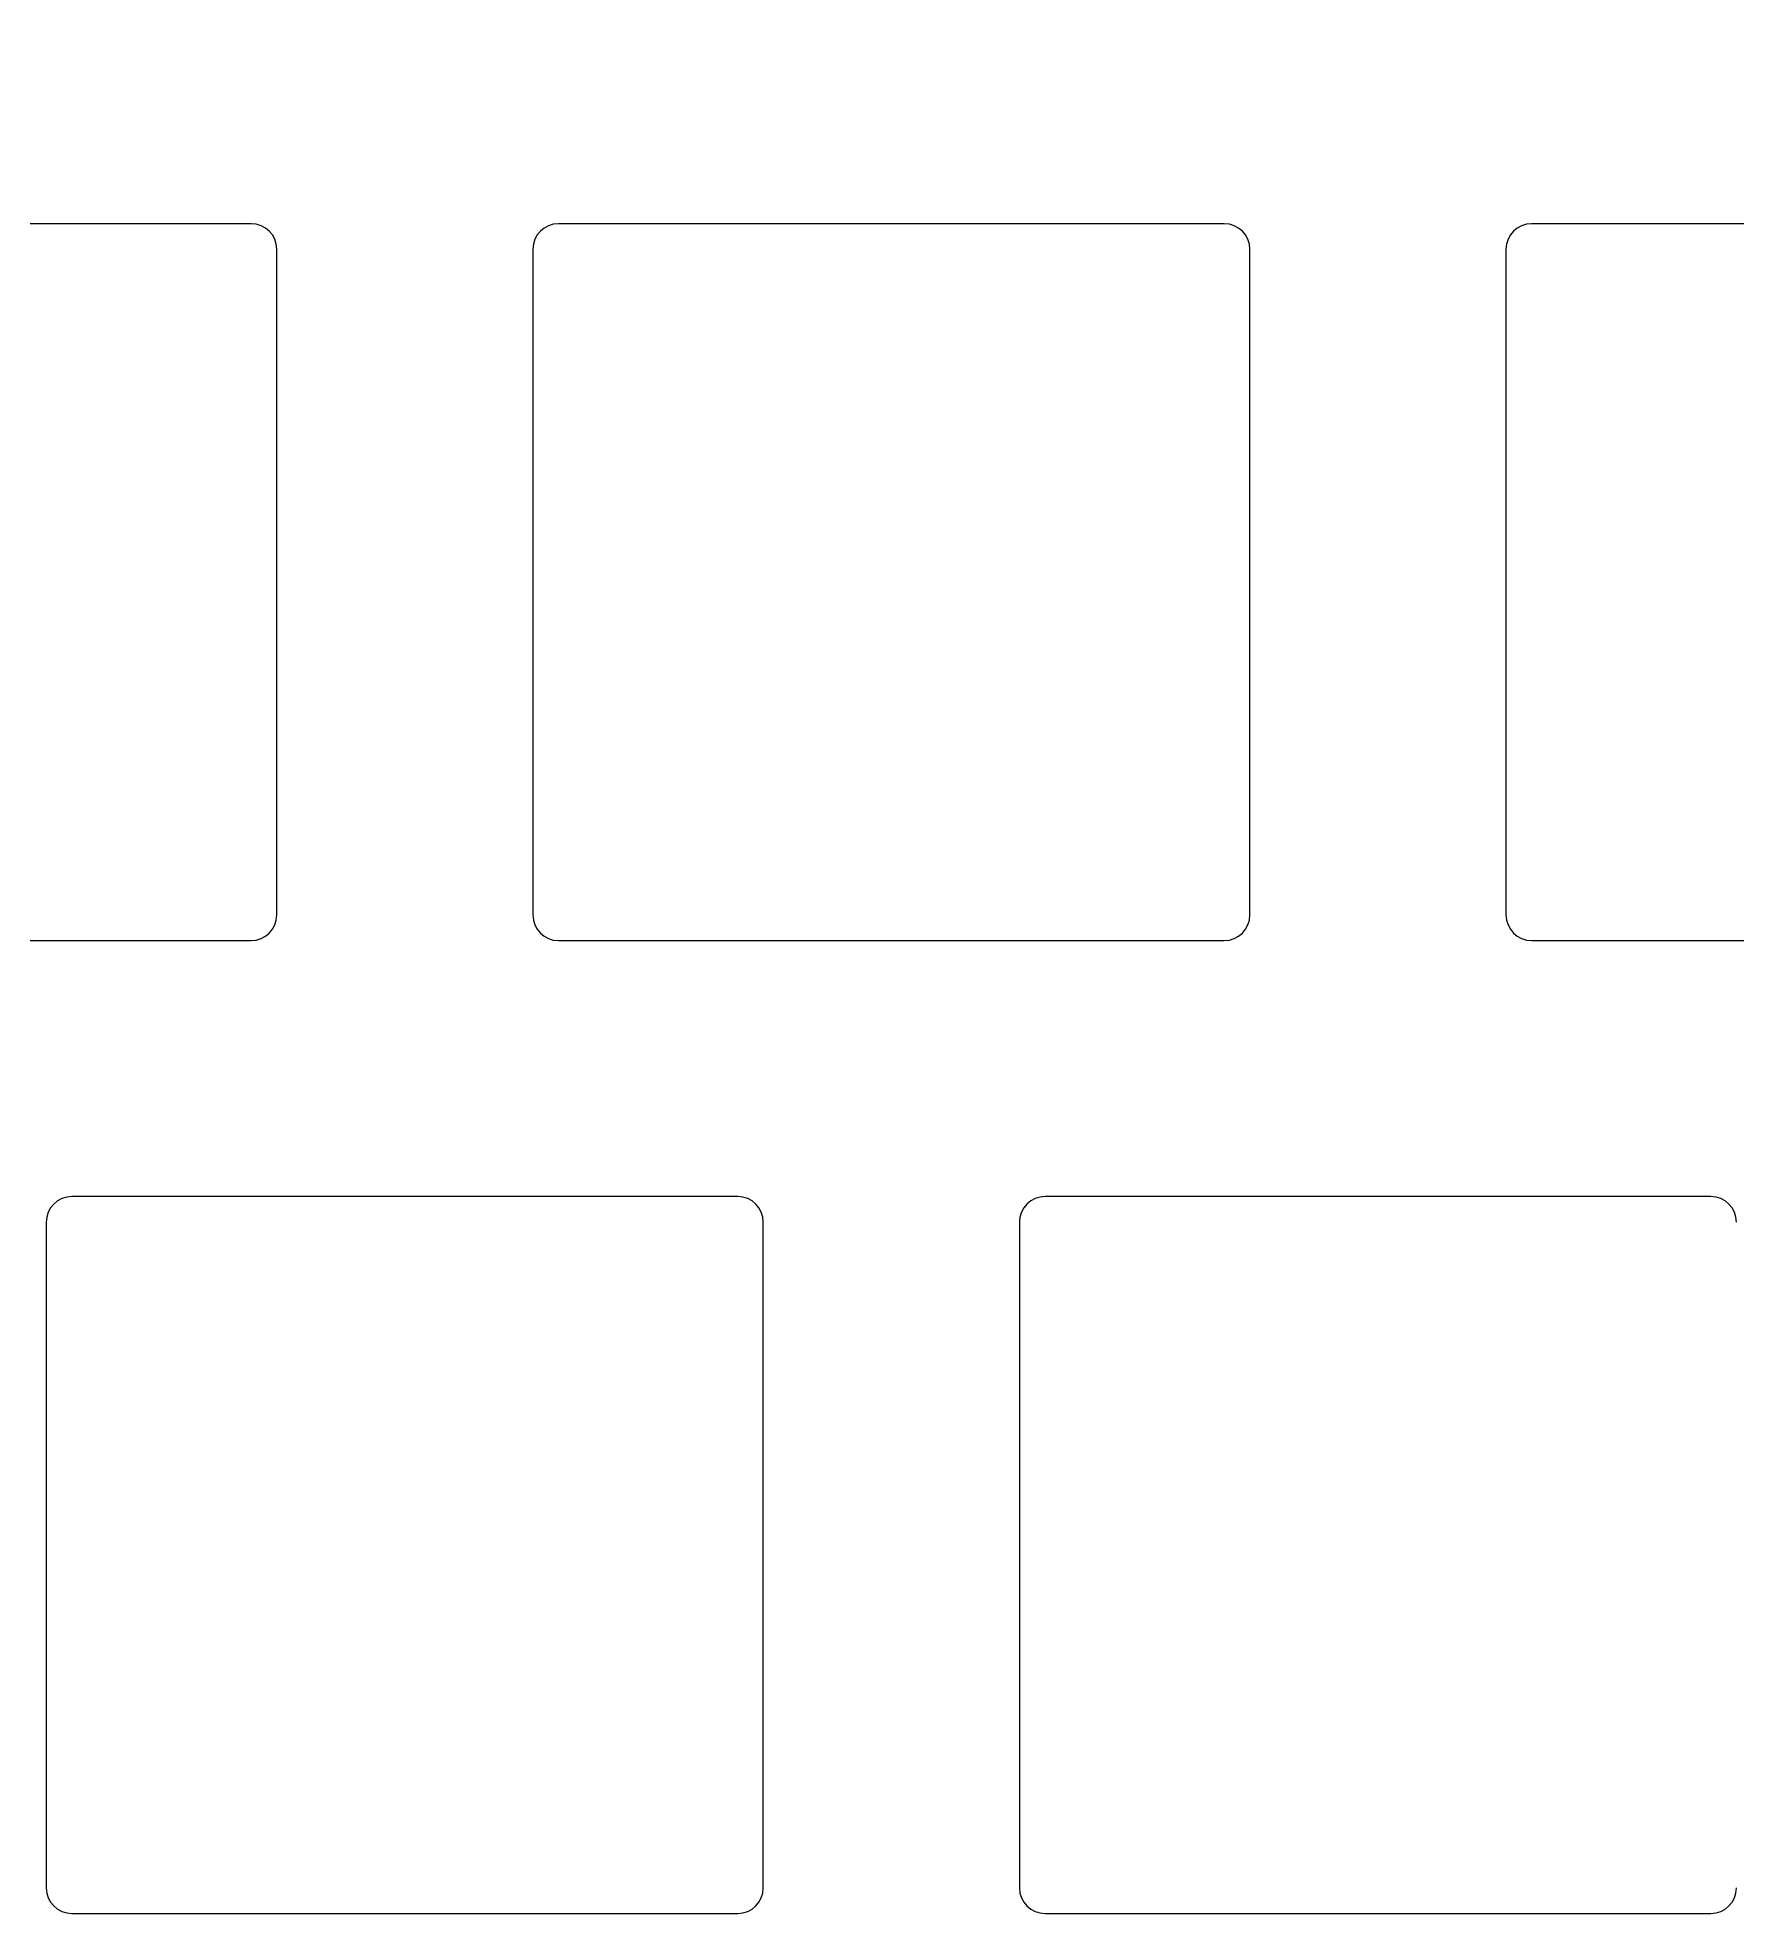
# Model space of a CAD drawing. Header units: inches. Extents: x -191 to 224, y -63 to 76.
# Drawn here: x -65.95 to -32.78, y 1.94 to 38.58 of the extents above; entities that cross this region are included whole.
import ezdxf

# ---------------------------------------------------------------- set-up
doc = ezdxf.new("R2010")
doc.units = ezdxf.units.IN
doc.header["$LTSCALE"] = 1.21
doc.header["$MEASUREMENT"] = 0
doc.header["$PDMODE"] = 3
doc.header["$PDSIZE"] = 0.3125
doc.layers.get('0').update_dxf_attribs({"linetype": 'CONTINUOUS'})
doc.layers.get('Defpoints').update_dxf_attribs({"linetype": 'CONTINUOUS'})
doc.styles.get("Standard").update_dxf_attribs({"font": 'txt', "width": 0.8})
doc.dimstyles.get("Standard").update_dxf_attribs({"dimtxt": 0.15625, "dimasz": 0.1875, "dimexe": 0.125, "dimexo": 0.0625, "dimgap": 0.09, "dimtad": 0, "dimtih": 1, "dimtoh": 1, "dimzin": 4, "dimdsep": 46, "dimtxsty": 'Standard', "dimcen": 0.09, "dimadec": 0, "dimazin": 0, "dimtp": 0.01, "dimtm": 0.01, "dimtfac": 1, "dimtofl": 0, "dimtmove": 0, "dimatfit": 3, "dimfxl": 1, "dimtolj": 1, "dimtzin": 4, "dimarcsym": 0})

# ---------------------------------------------------------------- blocks, each defined once
blk = doc.blocks.new('*D2')
at = {"color": 0, "lineweight": -2}
for p, q in [((-177.778, 29.285), (-177.778, 74.498)), ((-177.591, 74.373), (-4.854, 74.373)), ((178.79, 74.373), (6.053, 74.373)), ((178.977, 29.285), (178.977, 74.498))]:
    blk.add_line(p, q, dxfattribs=at)
at = {"color": 0}
for points in [[(-177.591, 74.405), (-177.591, 74.342), (-177.778, 74.373)], [(178.79, 74.405), (178.79, 74.342), (178.977, 74.373)]]:
    blk.add_solid(points, dxfattribs=at)
at = {"layer": 'Defpoints', "color": 0}
for p in [(178.977, 74.373), (-177.778, 29.222), (178.977, 29.222)]:
    blk.add_point(p, dxfattribs=at)
at = {"color": 0, "insert": (0.599, 74.373), "char_height": 0.15625, "attachment_point": 5}
blk.add_mtext('\\A1;{\\fSimHei|b0|i0|c134|p49;\\H12.8x;356.75\\H0.7x;\\S+0.03^ -0.03;}', dxfattribs=at)

msp = doc.modelspace()

# ---------------------------------------------------------------- linework, layer by layer
at = {"color": 7, "linetype": 'Continuous'}
for p, q in [((-61.77838, 34.94527), (-74.77838, 34.94527)), ((-42.77838, 34.94527), (-55.77838, 34.94527)), ((-23.77838, 34.94527), (-36.77838, 34.94527)), ((-61.27838, 21.44527), (-61.27838, 34.44527)), ((-56.27838, 34.44527), (-56.27838, 21.44527)), ((-42.27838, 21.44527), (-42.27838, 34.44527)), ((-37.27838, 34.44527), (-37.27838, 21.44527)), ((-74.77838, 20.94527), (-61.77838, 20.94527)), ((-55.77838, 20.94527), (-42.77838, 20.94527)), ((-36.77838, 20.94527), (-23.77838, 20.94527)), ((-52.27846, 15.94477), (-65.27846, 15.94477)), ((-33.27846, 15.94477), (-46.27846, 15.94477)), ((-65.77846, 15.44477), (-65.77846, 2.44477)), ((-51.77846, 2.44477), (-51.77846, 15.44477)), ((-46.77846, 15.44477), (-46.77846, 2.44477)), ((-65.27846, 1.94477), (-52.27846, 1.94477)), ((-46.27846, 1.94477), (-33.27846, 1.94477))]:
    msp.add_line(p, q, dxfattribs=at)
for centre, start, end in [((-61.77838, 34.44527), 0, 90), ((-55.77838, 34.44527), 90, 180), ((-42.77838, 34.44527), 0, 90), ((-36.77838, 34.44527), 90, 180), ((-61.77838, 21.44527), 270, 0), ((-55.77838, 21.44527), 180, 270), ((-42.77838, 21.44527), 270, 0), ((-36.77838, 21.44527), 180, 270), ((-65.27846, 15.44477), 90, 180), ((-52.27846, 15.44477), 0, 90), ((-46.27846, 15.44477), 90, 180), ((-33.27846, 15.44477), 0, 90), ((-65.27846, 2.44477), 180, 270), ((-52.27846, 2.44477), 270, 0), ((-46.27846, 2.44477), 180, 270), ((-33.27846, 2.44477), 270, 0)]:
    msp.add_arc(centre, 0.5, start, end, dxfattribs=at)

# ---------------------------------------------------------------- dimensions: what is measured, and where the dimension line sits
dim = msp.add_linear_dim(base=(178.97705, 74.37329), p1=(-177.77838, 29.22227), p2=(178.97705, 29.22227), text='{\\fSimHei|b0|i0|c134|p49;\\H12.8x;356.75\\H0.7x;\\S+0.03^ -0.03;}', dimstyle='Standard', override={"dimdec": 4, "dimzin": 0, "dimcen": 0.198, "dimtp": 0, "dimtm": 0, "dimtdec": 4, "dimtzin": 0})
dim.commit()
dim.dimension.update_dxf_attribs({"geometry": '*D2', "text_midpoint": (0.59933, 74.37329)})

doc.saveas('drawing.dxf')
